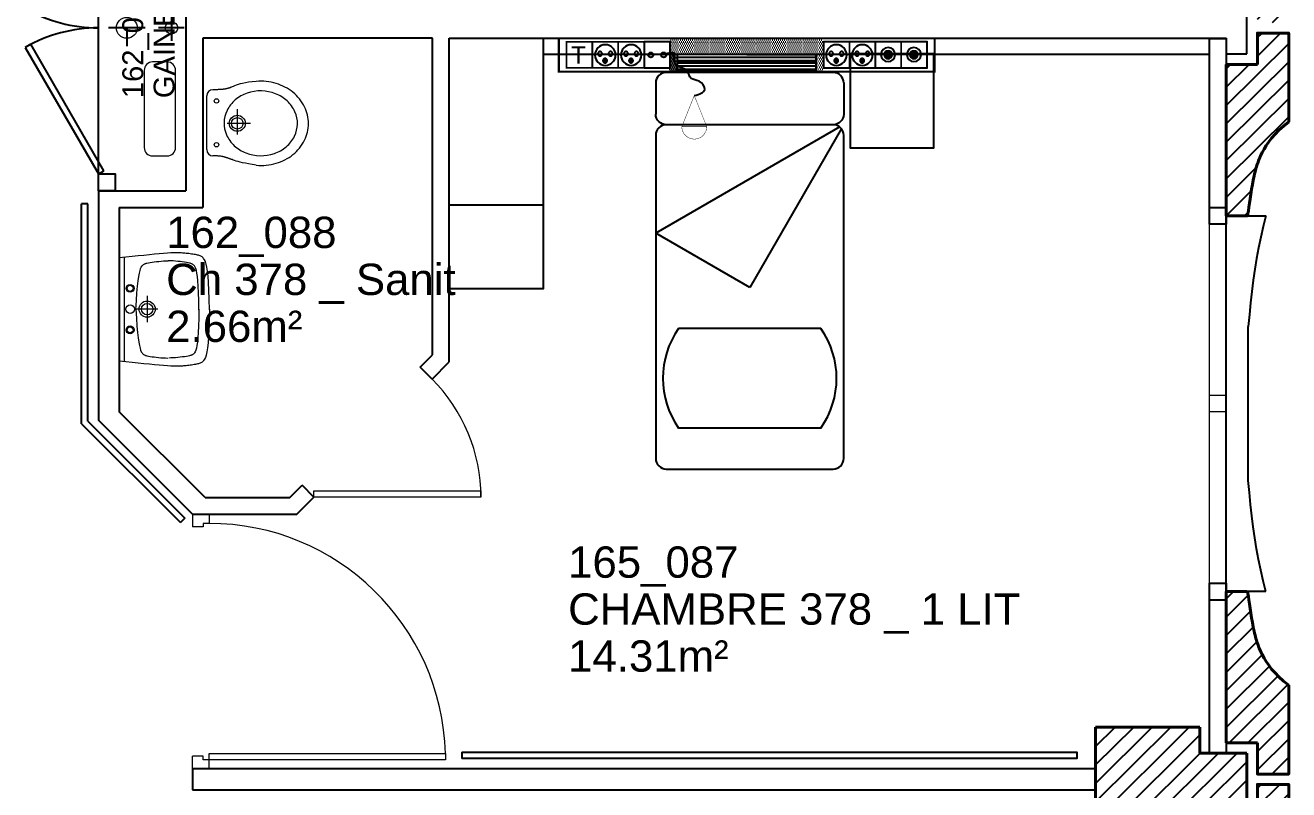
# Model space of a CAD drawing. Header units: metres. Extents: x 143.8 to 210.8, y 45.3 to 115.9.
# Drawn here: x 161.25 to 167.3, y 85.3 to 88.96 of the extents above; entities that cross this region are included whole.
import ezdxf

# ---------------------------------------------------------------- set-up
doc = ezdxf.new("R2010")
doc.units = ezdxf.units.M
doc.header["$LTSCALE"] = 0.6
doc.header["$MEASUREMENT"] = 0
for name, pattern in [('CACHÉ', [0.25, 0.125, -0.125]), ('CONTINU', [0]), ('HIDDEN2', [0.1875, 0.125, -0.0625])]:
    doc.linetypes.add(name, pattern=pattern)
doc.layers.get('0').update_dxf_attribs({"linetype": 'CONTINUOUS'})
for name, color, linetype in [('009 main courant', 181, 'CONTINUOUS'), ('400 Lits', 150, 'CONTINUOUS'), ('A_AGENC', 204, 'CONTINUOUS'), ('A_EQMP', 142, 'CONTINUOUS'), ('A_Etiqu_Gaine', 8, 'CONTINUOUS'), ('A_Etiqu_Gaine_code', 8, 'CONTINUOUS'), ('A_Etiqu_Local', 8, 'CONTINUOUS'), ('A_HACH_STRUC', 7, 'CONTINUOUS'), ('A_MUR_CLOIS', 8, 'CONTINU'), ('A_MURS_ALÈG', 7, 'CONTINU')]:
    doc.layers.add(name, color=color, linetype=linetype)
for name, color, linetype, lineweight in [('A_CHASS', 4, 'CONTINU', 0), ('A_MURS_STRU', 7, 'CONTINU', 40), ('A_PORTE', 8, 'CONTINU', 0), ('A_SANI', 5, 'CONTINU', 0)]:
    doc.layers.add(name, color=color, linetype=linetype, lineweight=lineweight)
doc.styles.add('Attribut', font='arial.ttf')
pattern_1 = [(0, (-148.712983, -85.579135), (0.0046875, 0.009375), [0, -0.009375])]

# ---------------------------------------------------------------- blocks, each defined once
blk = doc.blocks.new('TIRETTE-LIT')
at = {"layer": 'A_EQMP'}
h = blk.add_hatch(color=256, dxfattribs=at)
h.paths.add_polyline_path([(8.95, 3.75, 1), (6.05, 3.75, 1)])
h.paths.add_polyline_path([(6.05, -3.75, 1), (8.95, -3.75, 1)])
for p, q in [((0, 7.5), (0, -7.5)), ((15, 7.5), (0, 7.5)), ((15, -7.5), (15, 7.5)), ((0, -7.5), (15, -7.5))]:
    blk.add_line(p, q, dxfattribs=at)
at = {"layer": 'A_EQMP', "const_width": 0.24}
for points in [[(31.04, 21.42), (49.04, 28.62)], [(49.04, 28.62), (49.04, 14.22)], [(31.04, 21.42), (49.04, 14.22)]]:
    blk.add_lwpolyline(points, dxfattribs=at)
for points in [[(49.04, 14.22, 1), (49.04, 28.62, 1)], [(49.04, 27.42, 1.477033), (49.04, 27.42)]]:
    blk.add_lwpolyline(points, format="xyb", dxfattribs=at)
at = {"layer": 'A_EQMP'}
for centre in [(7.5, 3.75), (7.5, -3.75)]:
    blk.add_circle(centre, 1.45, dxfattribs=at)
blk.add_spline([(31.1, 21.54), (27.52, 27.45), (22.69, 24.22), (21.08, 19.57), (16.82, 17.32), (12.68, 10.42), (6.83, 9.91), (7.17, 3.87)], degree=3, dxfattribs=at)
blk = doc.blocks.new('A$C01C47C35')
at = {"layer": 'A_EQMP', "linetype": 'HIDDEN2'}
for points in [[(0.1237, 0.4052, 1), (0.0853, 0.4052, 1)], [(0.2478, 0.4052, 1), (0.2095, 0.4052, 1)], [(0.3424, 0.3767, 1), (0.3629, 0.3767, 1)], [(0.4665, 0.3767, 1), (0.487, 0.3767, 1)], [(1.4493, 0.3767, 1), (1.4697, 0.3767, 1)], [(1.5734, 0.3767, 1), (1.5939, 0.3767, 1)]]:
    blk.add_hatch(color=256, dxfattribs=at).paths.add_polyline_path(points)
at = {"layer": 'A_EQMP', "linetype": 'Continuous'}
h = blk.add_hatch(dxfattribs=at)
h.set_pattern_fill('DOTS', color=256, scale=0.15, style=0)
h.set_pattern_definition(pattern_1)
edge = h.paths.add_edge_path()
edge.add_line((1.2716, 0.4664), (1.2726, 0.4664))
edge.add_line((1.2726, 0.4664), (1.2726, 0.4839))
edge.add_line((1.2726, 0.4839), (0.5387, 0.4839))
edge.add_line((0.5387, 0.4839), (0.5387, 0.3239))
edge.add_line((0.5387, 0.3239), (0.574, 0.3239))
edge.add_line((0.574, 0.3239), (0.574, 0.4066))
edge.add_line((0.574, 0.4066), (0.905, 0.4066))
edge.add_line((0.905, 0.4066), (1.236, 0.4066))
edge.add_line((1.236, 0.4066), (1.236, 0.3499))
edge.add_spline(control_points=[(1.236, 0.3499), (1.2411, 0.3527), (1.2564, 0.3661), (1.2412, 0.4135), (1.2624, 0.4158), (1.2716, 0.4145)], knot_values=[28.337457, 28.337457, 28.337457, 28.337457, 30.502349, 36.382785, 39.476515, 39.476515, 39.476515, 39.476515], degree=3, periodic=0)
edge.add_line((1.2716, 0.4145), (1.2716, 0.4664))
at = {"layer": 'A_EQMP'}
h = blk.add_hatch(dxfattribs=at)
h.set_pattern_fill('PLASTI', color=1, scale=0.16551, style=0)
h.set_pattern_definition([(360, (-8.3594, 6.80946), (1e-17, 0.04137741), []), (360, (-8.3594, 6.81463), (1e-17, 0.04137741), []), (360, (-8.3594, 6.819804), (1e-17, 0.04137741), []), (360, (-8.3594, 6.83532), (1e-17, 0.04137741), [])])
h.paths.add_polyline_path([(1.236, 0.3239), (1.236, 0.4066), (0.905, 0.4066), (0.574, 0.4066), (0.574, 0.3239)])
at = {"layer": 'A_EQMP', "linetype": 'Continuous'}
h = blk.add_hatch(dxfattribs=at)
h.set_pattern_fill('DOTS', color=256, scale=0.15, style=0)
h.set_pattern_definition(pattern_1)
edge = h.paths.add_edge_path()
edge.add_spline(control_points=[(1.2716, 0.4145), (1.2624, 0.4158), (1.2412, 0.4135), (1.2564, 0.3661), (1.2411, 0.3527), (1.236, 0.3499)], knot_values=[28.337457, 28.337457, 28.337457, 28.337457, 31.431187, 37.311623, 39.476515, 39.476515, 39.476515, 39.476515], degree=3, periodic=0)
edge.add_line((1.236, 0.3499), (1.236, 0.3239))
edge.add_line((1.236, 0.3239), (1.2739, 0.3239))
edge.add_line((1.2739, 0.3239), (1.2739, 0.3423))
edge.add_line((1.2739, 0.3423), (1.2722, 0.3423))
edge.add_line((1.2722, 0.3423), (1.2722, 0.3423))
edge.add_line((1.2722, 0.3423), (1.2716, 0.3423))
edge.add_line((1.2716, 0.3423), (1.2716, 0.4145))
at = {"layer": 'A_EQMP'}
for p, q in [((0.574, 0.4066), (0.574, 0.3239)), ((0.905, 0.4066), (0.574, 0.4066)), ((0.905, 0.4066), (1.236, 0.4066)), ((1.236, 0.3239), (1.236, 0.4066)), ((0.574, 0.3239), (1.236, 0.3239))]:
    blk.add_line(p, q, dxfattribs=at)
for points, const_width in [([(1.805, 0.3239), (1.805, 0.4839), (0.005, 0.4839), (0.005, 0.3239)], 0.01), ([(0.5378, 0.3423), (0.5378, 0.4664), (0.0412, 0.4664), (0.0412, 0.3423)], 0.00828), ([(1.7688, 0.3423), (1.7688, 0.4664), (1.2722, 0.4664), (1.2722, 0.3423)], 0.00828)]:
    blk.add_lwpolyline(points, close=True, dxfattribs=dict(at, const_width=const_width))
at = {"layer": 'A_EQMP', "linetype": 'Continuous'}
blk.add_lwpolyline([(0.0412, 0.4664), (0.5378, 0.4664), (0.5378, 0.3423), (0.0412, 0.3423)], close=True, dxfattribs=at)
at = {"layer": 'A_EQMP', "const_width": 0.00828}
for points in [[(0.1654, 0.4664), (0.1654, 0.3423)], [(0.2895, 0.4664), (0.2895, 0.3423)], [(0.2895, 0.4664), (0.2895, 0.3423)], [(0.4136, 0.4664), (0.4136, 0.3423)], [(1.3964, 0.4664), (1.3964, 0.3423)], [(1.5205, 0.4664), (1.5205, 0.3423)], [(1.6446, 0.4664), (1.6446, 0.3423)], [(1.7688, 0.4664), (1.7688, 0.3423)]]:
    blk.add_lwpolyline(points, dxfattribs=at)
at = {"layer": 'A_EQMP'}
for centre, radius in [((0.1045, 0.4058), 0.0338), ((0.1045, 0.4052), 0.0192), ((0.2286, 0.4058), 0.0338), ((0.2286, 0.4052), 0.0192), ((0.3517, 0.4036), 0.0493), ((0.4759, 0.4036), 0.0493), ((1.4586, 0.4036), 0.0493), ((1.5827, 0.4036), 0.0493)]:
    blk.add_circle(centre, radius, dxfattribs=at)
at = {"layer": 'A_EQMP', "linetype": 'HIDDEN2'}
for centre in [(0.3265, 0.41), (0.3526, 0.3767), (0.3769, 0.41), (0.4506, 0.41), (0.4768, 0.3767), (0.5011, 0.41), (1.4334, 0.41), (1.4595, 0.3767), (1.4838, 0.41), (1.5575, 0.41), (1.5836, 0.3767), (1.6079, 0.41)]:
    blk.add_circle(centre, 0.0102, dxfattribs=at)
at = {"layer": 'A_EQMP', "linetype": 'HIDDEN2', "xscale": -0.00827548159, "yscale": 0.00827548159, "zscale": 0.00827548159, "rotation": 90}
blk.add_blockref('TIRETTE-LIT', (1.3337, 0.4664), dxfattribs=at)
at = {"layer": 'A_EQMP', "linetype": 'HIDDEN2', "insert": (1.6759, 0.4453), "char_height": 0.082755, "width": 0.124132, "attachment_point": 1}
blk.add_mtext('\\fArial|b0|i0|c0|p34;T', dxfattribs=at)
blk = doc.blocks.new('A_Etiqu_Local')
at = {"style": 'Attribut', "flags": 1}
for tag, p in [('CODE_HOPITAL', (-0.4463, 1.632)), ('CODE_SITE', (-0.4463, 1.407)), ('CODE_BATIMENT', (-0.4463, 1.182)), ('CODE_SECTEUR', (-0.4463, 0.957)), ('CODE_ETAGE', (-0.4463, 0.732)), ('NOM_NORMALISE', (-0.4463, -0.843)), ('SECTEUR_ACTIVITE', (-0.4463, -1.068)), ('SOUS_SECTEUR_ACTIVITE', (-0.4463, -1.293)), ('VOLUME', (-0.4463, -1.518)), ('SERVICE', (-0.4463, -1.743)), ('CODE_UG', (-0.4463, -1.968)), ('CODE_UA', (-0.4463, -2.193)), ('CODE_POLE', (-0.4463, -2.418)), ('OCCUPANT_EXTERNE', (-0.4463, -2.643)), ('DISPONIBILITE', (-0.4463, -2.868)), ('ACCES_HANDICAPES', (-0.4463, -3.093)), ('NATURE_SOL', (-0.4463, -3.318)), ('RISQUE_LABORATOIRE', (-0.4463, -3.543)), ('AMIANTE', (-0.4463, -3.768))]:
    blk.add_attdef(tag, p, '', height=0.15, dxfattribs=at)
at = {"layer": 'A_Etiqu_Local', "style": 'Attribut'}
for tag, p in [('CODE_PIECE', (-0.4463, 0.282)), ('NOM_USAGE', (-0.4463, 0.057)), ('SURFACE', (-0.4463, -0.168))]:
    blk.add_attdef(tag, p, '', height=0.15, dxfattribs=at)
blk = doc.blocks.new('A_Etiqu_Gaine')
at = {"style": 'Attribut', "flags": 1}
for tag, p in [('CODE_HOPITAL', (-0.4323, 0.8651)), ('CODE_SITE', (-0.4323, 0.7151)), ('CODE_BATIMENT', (-0.4323, 0.5651)), ('CODE_SECTEUR', (-0.4323, 0.4151)), ('CODE_ETAGE', (-0.4323, 0.2651)), ('NOM_NORMALISE', (-0.4323, -0.3349)), ('SECTEUR_ACTIVITE', (-0.4323, -0.4849)), ('SOUS_SECTEUR_ACTIVITE', (-0.4323, -0.6349)), ('SURFACE', (-0.4323, -0.7849)), ('CODE_UG', (-0.4323, -0.9349)), ('CODE_POLE', (-0.4323, -1.0849)), ('AMIANTE', (-0.4323, -1.2349))]:
    blk.add_attdef(tag, p, '', height=0.1, dxfattribs=at)
at = {"layer": 'A_Etiqu_Gaine', "style": 'Attribut'}
blk.add_attdef('NOM_USAGE', (-0.4323, -0.1849), '', height=0.1, dxfattribs=at)
at = {"layer": 'A_Etiqu_Gaine_code', "style": 'Attribut'}
blk.add_attdef('CODE_PIECE', (-0.4323, -0.0349), '', height=0.1, dxfattribs=at)
blk = doc.blocks.new('BROCA2-G723')
at = {"layer": '400 Lits', "linetype": 'Continuous'}
for p, q in [((19.349993, 43.325352), (19.349993, 43.175358)), ((20.249994, 43.325352), (20.249994, 43.175358)), ((20.231138, 43.114468), (19.349993, 42.60574)), ((20.199995, 43.125355), (19.399992, 43.125355)), ((20.239107, 43.106499), (19.799994, 42.345928)), ((19.799994, 42.345928), (19.349993, 42.60574))]:
    blk.add_line(p, q, dxfattribs=at)
for points in [[(20.249994, 43.325352, 0.414213), (20.199995, 43.375352), (19.399992, 43.375355, 0.414214), (19.349992, 43.325352)], [(20.249994, 43.175358, -0.414213), (20.199995, 43.125358), (19.399992, 43.125355, -0.414214), (19.349992, 43.175358)], [(20.249994, 43.075352, 0.414213), (20.199995, 43.125352), (19.399992, 43.125355, 0.414214), (19.349992, 43.075352)], [(19.349993, 43.075626), (19.349993, 41.525356, 0.414214), (19.399992, 41.475356), (20.199995, 41.475353, 0.414214), (20.249995, 41.525356), (20.249994, 43.075626)]]:
    blk.add_lwpolyline(points, format="xyb", dxfattribs=at)
blk = doc.blocks.new('BROCA2-G904')
at = {"layer": '400 Lits', "linetype": 'Continuous'}
for p, q in [((29.340822, 67.299042), (28.659243, 67.299042)), ((29.340822, 66.821945), (28.659243, 66.821945))]:
    blk.add_line(p, q, dxfattribs=at)
for start, end in [(145.008072, 214.992089), (325.007448, 34.99223)]:
    blk.add_arc((29.000032, 67.060493), 0.415985, start, end, dxfattribs=at)

msp = doc.modelspace()

# ---------------------------------------------------------------- hatches: boundary and pattern name
at = {"layer": 'A_HACH_STRUC'}
h = msp.add_hatch(dxfattribs=at)
h.set_pattern_fill('ANSI31', color=8, scale=0.5, angle=359.76959, style=0)
h.set_pattern_definition([(44.7696, (166.99984, 88.046487), (-0.044016, 0.0443715), [])])
h.paths.add_polyline_path([(167.2999, 89.3966), (167.275, 89.4169), (167.2532, 89.4367), (167.2343, 89.4559), (167.218, 89.4745), (167.2039, 89.4926), (167.1919, 89.5102), (167.1817, 89.5271), (167.173, 89.5436), (167.1654, 89.5595), (167.1589, 89.5749), (167.1558, 89.5824), (167.153, 89.5899), (167.1503, 89.5973), (167.1477, 89.6048), (167.1452, 89.6125), (167.1428, 89.6204), (167.1406, 89.6285), (167.1384, 89.637), (167.1362, 89.6459), (167.1341, 89.6553), (167.13, 89.6756), (167.126, 89.6973), (167.1222, 89.72), (167.1187, 89.7428), (167.1153, 89.7652), (167.1122, 89.7864), (167.1093, 89.8058), (167.1068, 89.8228), (167.1045, 89.8366), (167.1027, 89.8466), (166.9998, 89.8466), (166.9998, 89.1215), (167.1499, 89.1215), (167.1499, 88.9716), (167.2999, 88.9716)])
h.paths.add_polyline_path([(167.2999, 88.9216), (167.1499, 88.9216), (167.1499, 88.7717), (166.9998, 88.7717), (166.9998, 88.0466), (167.1027, 88.0465), (167.1045, 88.0565), (167.1068, 88.0703), (167.1093, 88.0873), (167.1122, 88.1067), (167.1153, 88.1279), (167.1187, 88.1503), (167.1222, 88.1731), (167.126, 88.1958), (167.13, 88.2176), (167.1341, 88.2378), (167.1362, 88.2472), (167.1384, 88.2561), (167.1406, 88.2646), (167.1428, 88.2728), (167.1452, 88.2806), (167.1477, 88.2883), (167.1503, 88.2958), (167.153, 88.3033), (167.1558, 88.3107), (167.1589, 88.3182), (167.1654, 88.3336), (167.173, 88.3495), (167.1817, 88.366), (167.1919, 88.383), (167.2039, 88.4005), (167.218, 88.4186), (167.2343, 88.4372), (167.2532, 88.4565), (167.275, 88.4762), (167.2999, 88.4966)])
h = msp.add_hatch(dxfattribs=at)
h.set_pattern_fill('ANSI31', color=8, scale=0.5, angle=359.76959, style=0)
h.set_pattern_definition([(44.7696, (166.374846, 84.44652), (-0.044016, 0.0443715), [])])
h.paths.add_polyline_path([(167.2343, 85.8559), (167.218, 85.8745), (167.2039, 85.8926), (167.1919, 85.9101), (167.1817, 85.9271), (167.173, 85.9436), (167.1654, 85.9595), (167.1589, 85.9749), (167.1558, 85.9824), (167.153, 85.9899), (167.1503, 85.9973), (167.1477, 86.0048), (167.1452, 86.0125), (167.1428, 86.0204), (167.1406, 86.0285), (167.1384, 86.037), (167.1362, 86.0459), (167.1341, 86.0553), (167.13, 86.0755), (167.126, 86.0973), (167.1222, 86.12), (167.1187, 86.1428), (167.1153, 86.1652), (167.1122, 86.1864), (167.1093, 86.2058), (167.1068, 86.2228), (167.1045, 86.2366), (167.1027, 86.2466), (166.9998, 86.2466), (166.9998, 86.2066), (166.9998, 85.5215), (167.1499, 85.5215), (167.1499, 85.3716), (167.2999, 85.3716), (167.2999, 85.7966), (167.275, 85.8169), (167.2532, 85.8367)])
h.paths.add_polyline_path([(167.2999, 85.3216), (167.1499, 85.3216), (167.1499, 85.1717), (166.9998, 85.1717), (166.9998, 84.4466), (167.1027, 84.4465), (167.1045, 84.4565), (167.1068, 84.4703), (167.1093, 84.4873), (167.1122, 84.5067), (167.1153, 84.5279), (167.1187, 84.5503), (167.1222, 84.5731), (167.126, 84.5958), (167.13, 84.6176), (167.1341, 84.6378), (167.1362, 84.6472), (167.1384, 84.6561), (167.1406, 84.6646), (167.1428, 84.6728), (167.1452, 84.6806), (167.1477, 84.6883), (167.1503, 84.6958), (167.153, 84.7033), (167.1558, 84.7107), (167.1589, 84.7182), (167.1654, 84.7336), (167.173, 84.7495), (167.1817, 84.766), (167.1919, 84.783), (167.2039, 84.8005), (167.218, 84.8186), (167.2343, 84.8372), (167.2532, 84.8564), (167.275, 84.8762), (167.2999, 84.8966)])
h.paths.add_polyline_path([(167.0998, 85.4714), (166.8749, 85.4714), (166.8749, 85.5962), (166.3748, 85.5962), (166.3748, 85.2962), (166.3748, 85.0962), (166.8749, 85.0962), (166.8749, 85.2217), (167.0998, 85.2217)])

# ---------------------------------------------------------------- linework, layer by layer
at = {"layer": '009 main courant', "color": 8, "linetype": 'Continuous'}
for p, q in [((161.5499, 88.1035), (161.5199, 88.1035)), ((161.5199, 87.0501), (161.5199, 88.1035)), ((161.5499, 87.0626), (161.5499, 88.1035)), ((161.5499, 87.0626), (162.0145, 86.5979)), ((161.5199, 87.0501), (161.9933, 86.5767)), ((162.0145, 86.5979), (161.9933, 86.5767)), ((163.3399, 85.4764), (163.3399, 85.4464))]:
    msp.add_line(p, q, dxfattribs=at)
msp.add_lwpolyline([(163.3399, 85.4764), (166.2848, 85.4764), (166.2848, 85.4464), (163.3399, 85.4464)], dxfattribs=at)
at = {"layer": 'A_AGENC', "color": 8, "linetype": 'Continuous'}
for p, q in [((161.2758, 88.8677), (161.2499, 88.8527)), ((161.2499, 88.8527), (161.5999, 88.2465)), ((161.6258, 88.2615), (161.2758, 88.8677)), ((161.5999, 88.2465), (161.6258, 88.2615))]:
    msp.add_line(p, q, dxfattribs=at)
msp.add_lwpolyline([(161.5999, 88.2465), (161.6799, 88.2465), (161.6799, 88.1665), (161.5999, 88.1665), (161.5999, 89.7265)], dxfattribs=at)
for centre, start, end in [((161.5999, 89.6465), 240.00001, 270), ((161.5999, 88.2465), 90, 120)]:
    msp.add_arc(centre, 0.7, start, end, dxfattribs=at)
at = {"layer": 'A_CHASS', "color": 8, "linetype": 'Continuous'}
for p, q in [((166.9198, 86.2866), (166.9198, 88.0066)), ((166.9998, 88.0066), (166.9998, 86.2866))]:
    msp.add_line(p, q, dxfattribs=at)
at = {"layer": 'A_CHASS', "color": 8, "linetype": 'CACHÉ'}
msp.add_lwpolyline([(166.9998, 87.1066), (166.9198, 87.1066), (166.9198, 87.1866), (166.9998, 87.1866)], close=True, dxfattribs=at)
at = {"layer": 'A_EQMP', "color": 8, "linetype": 'Continuous'}
for p, q in [((161.9499, 89.008), (161.9499, 88.8851)), ((161.8239, 88.9466), (161.6482, 88.9466)), ((161.7361, 88.9466), (161.7361, 88.8587)), ((162.0113, 88.9466), (161.8884, 88.9466)), ((163.7299, 88.821), (166.9198, 88.821)), ((163.7299, 88.0965), (163.2799, 88.0965))]:
    msp.add_line(p, q, dxfattribs=at)
for points in [[(163.2799, 88.8965), (163.7299, 88.8965), (163.7299, 87.6965), (163.2799, 87.6965)], [(165.1999, 88.8215), (165.1999, 88.3715), (165.5999, 88.3715), (165.5999, 88.8215)]]:
    msp.add_lwpolyline(points, close=True, dxfattribs=at)
at = {"layer": 'A_MUR_CLOIS', "color": 8, "linetype": 'Continuous'}
for p, q in [((162.0194, 89.7265), (162.0194, 88.1665)), ((167.0998, 88.8217), (167.0998, 89.0714)), ((163.1999, 88.8965), (162.0994, 88.8965)), ((162.0994, 88.8965), (162.0994, 88.0865)), ((163.1999, 87.3795), (163.1999, 88.8965)), ((163.2799, 88.8965), (166.9998, 88.8965)), ((163.2799, 87.3463), (163.2799, 88.8965)), ((166.9998, 88.8966), (166.9998, 88.0066)), ((166.9998, 88.8217), (167.0998, 88.8217)), ((161.5999, 88.1665), (161.5999, 87.0663)), ((161.5999, 88.1665), (162.0194, 88.1665)), ((161.6999, 88.0865), (161.6999, 87.1077)), ((161.6999, 88.0865), (162.0994, 88.0865)), ((163.1411, 87.3207), (163.1999, 87.3795)), ((163.1977, 87.2642), (163.1411, 87.3207)), ((163.1977, 87.2642), (163.2799, 87.3463)), ((162.0499, 86.6163), (161.5999, 87.0663)), ((162.1113, 86.6963), (161.6999, 87.1077)), ((162.5167, 86.6963), (162.5754, 86.755)), ((162.5499, 86.6163), (162.632, 86.6985)), ((162.632, 86.6985), (162.5754, 86.755)), ((162.1113, 86.6963), (162.5167, 86.6963)), ((162.0499, 86.6163), (162.5499, 86.6163)), ((166.9998, 86.2866), (166.9998, 85.4714)), ((166.3748, 85.3966), (162.0499, 85.3966)), ((162.0499, 85.3965), (162.0499, 85.2965)), ((162.0499, 85.2966), (166.3748, 85.2966))]:
    msp.add_line(p, q, dxfattribs=at)
for points in [[(166.9998, 88.0066), (166.9198, 88.0066), (166.9198, 88.8966)], [(166.9198, 88.0866), (166.9198, 88.8962), (166.9998, 88.8962), (166.9998, 88.0866)], [(166.9198, 88.0866), (166.9998, 88.0866)], [(166.9198, 86.2866), (166.9998, 86.2866)], [(166.9998, 85.4714), (166.9198, 85.4714), (166.9198, 86.2866)], [(166.9198, 86.2066), (166.9998, 86.2066)]]:
    msp.add_lwpolyline(points, dxfattribs=at)
at = {"layer": 'A_MURS_ALÈG', "color": 8, "linetype": 'Continuous'}
msp.add_line((166.9998, 86.2466), (166.9998, 88.0466), dxfattribs=at)
at = {"layer": 'A_MURS_ALÈG', "color": 8, "ltscale": 200}
for p, q in [((166.9998, 88.0466), (167.1898, 88.0466)), ((167.1898, 88.0466), (167.1774, 87.9954)), ((167.1774, 87.9954), (167.166, 87.9444)), ((167.166, 87.9444), (167.1557, 87.8933)), ((167.1557, 87.8933), (167.1463, 87.8419)), ((167.1378, 87.7901), (167.1302, 87.7375)), ((167.1463, 87.8419), (167.1378, 87.7901)), ((167.1302, 87.7375), (167.1233, 87.684)), ((167.1233, 87.684), (167.1171, 87.6294)), ((167.1171, 87.6294), (167.1115, 87.5735)), ((167.1115, 87.5735), (167.1064, 87.516)), ((167.1064, 86.7772), (167.1064, 87.516)), ((167.1115, 86.7197), (167.1064, 86.7772)), ((167.1171, 86.6637), (167.1115, 86.7197)), ((167.1233, 86.6091), (167.1171, 86.6637)), ((167.1302, 86.5556), (167.1233, 86.6091)), ((167.1378, 86.5031), (167.1302, 86.5556)), ((167.1463, 86.4512), (167.1378, 86.5031)), ((167.1557, 86.3998), (167.1463, 86.4512)), ((167.166, 86.3487), (167.1557, 86.3998)), ((167.1774, 86.2977), (167.166, 86.3487)), ((167.1898, 86.2466), (167.1774, 86.2977)), ((167.1898, 86.2466), (166.9998, 86.2466))]:
    msp.add_line(p, q, dxfattribs=at)
at = {"layer": 'A_MURS_STRU', "color": 8, "linetype": 'Continuous'}
for p, q in [((167.1499, 88.7717), (166.9998, 88.7717)), ((166.9998, 88.0466), (166.9998, 88.7717)), ((167.1027, 88.0465), (166.9998, 88.0466)), ((166.9998, 86.2466), (166.9998, 85.5215)), ((167.0998, 86.2466), (166.9998, 86.2466)), ((166.8749, 85.5962), (166.8749, 85.4714)), ((167.1499, 85.5215), (166.9998, 85.5215)), ((167.0998, 85.4714), (166.8749, 85.4714)), ((167.0998, 85.2217), (167.0998, 85.4714))]:
    msp.add_line(p, q, dxfattribs=at)
for points in [[(167.1499, 88.7717), (167.1499, 88.9216), (167.2999, 88.9216), (167.2999, 88.4966)], [(167.2999, 88.4966), (167.275, 88.4762), (167.2532, 88.4565), (167.2343, 88.4372), (167.218, 88.4186), (167.2039, 88.4005), (167.1919, 88.383), (167.1817, 88.366), (167.173, 88.3495), (167.1654, 88.3336), (167.1589, 88.3182), (167.1589, 88.3182), (167.1558, 88.3107), (167.153, 88.3033), (167.1503, 88.2958), (167.1477, 88.2883), (167.1452, 88.2806), (167.1428, 88.2728), (167.1406, 88.2646), (167.1384, 88.2561), (167.1362, 88.2472), (167.1341, 88.2378), (167.1341, 88.2378), (167.13, 88.2176), (167.126, 88.1958), (167.1222, 88.1731), (167.1187, 88.1503), (167.1153, 88.1279), (167.1122, 88.1067), (167.1093, 88.0873), (167.1068, 88.0703), (167.1045, 88.0565), (167.1027, 88.0465)], [(167.2999, 85.7966), (167.275, 85.8169), (167.2532, 85.8367), (167.2343, 85.8559), (167.218, 85.8745), (167.2039, 85.8926), (167.1919, 85.9101), (167.1817, 85.9271), (167.173, 85.9436), (167.1654, 85.9595), (167.1589, 85.9749), (167.1589, 85.9749), (167.1558, 85.9824), (167.153, 85.9899), (167.1503, 85.9973), (167.1477, 86.0048), (167.1452, 86.0125), (167.1428, 86.0204), (167.1406, 86.0285), (167.1384, 86.037), (167.1362, 86.0459), (167.1341, 86.0553), (167.1341, 86.0553), (167.13, 86.0755), (167.126, 86.0973), (167.1222, 86.12), (167.1187, 86.1428), (167.1153, 86.1652), (167.1122, 86.1864), (167.1093, 86.2058), (167.1068, 86.2228), (167.1045, 86.2366), (167.1027, 86.2466)], [(167.1499, 85.5215), (167.1499, 85.3716), (167.2999, 85.3716), (167.2999, 85.7966)], [(166.3748, 85.5962), (166.8749, 85.5962)], [(166.8749, 85.0962), (166.3748, 85.0962), (166.3748, 85.5962)], [(167.1499, 85.1717), (167.1499, 85.3216), (167.2999, 85.3216), (167.2999, 84.8966)]]:
    msp.add_lwpolyline(points, dxfattribs=at)
at = {"layer": 'A_PORTE', "color": 8, "linetype": 'Continuous'}
for p, q in [((162.0499, 86.6163), (162.1299, 86.6163)), ((162.0499, 86.6163), (162.0499, 86.5564)), ((162.1299, 86.6163), (162.1299, 86.5724)), ((162.1021, 86.5564), (162.0499, 86.5564)), ((162.1299, 86.5724), (162.1021, 86.5724)), ((162.1021, 86.5724), (162.1021, 86.5564)), ((162.1021, 85.4564), (162.0499, 85.4564)), ((162.0499, 85.3966), (162.0499, 85.4564)), ((162.1021, 85.4404), (162.1021, 85.4564)), ((163.2615, 85.4404), (162.1021, 85.4404)), ((162.1299, 85.4704), (163.2615, 85.4704)), ((162.1299, 85.3966), (162.1299, 85.4704)), ((163.2615, 85.4704), (163.2615, 85.4404)), ((162.0499, 85.3966), (162.1299, 85.3966))]:
    msp.add_line(p, q, dxfattribs=at)
msp.add_lwpolyline([(162.632, 86.7285), (163.432, 86.7285), (163.432, 86.6985), (162.632, 86.6985)], close=True, dxfattribs=at)
for centre, radius, start, end in [((162.632, 86.6985), 0.8, 0, 45.00001), ((162.1299, 85.4404), 1.132, 1.51862, 90)]:
    msp.add_arc(centre, radius, start, end, dxfattribs=at)
at = {"layer": 'A_SANI', "color": 8, "linetype": 'Continuous'}
for p, q in [((162.1514, 88.6503), (162.1482, 88.6502)), ((162.1194, 88.3631), (162.1194, 88.6202)), ((162.2652, 88.5576), (162.2652, 88.4355)), ((162.2163, 88.4892), (162.3286, 88.4892)), ((162.1514, 88.333), (162.1482, 88.3331)), ((161.7313, 87.8478), (161.6999, 87.8447)), ((161.7616, 87.8509), (161.7313, 87.8478)), ((161.7906, 87.8538), (161.7616, 87.8509)), ((161.8183, 87.8566), (161.7906, 87.8538)), ((161.8444, 87.8592), (161.8183, 87.8566)), ((161.8688, 87.8616), (161.8444, 87.8592)), ((161.8915, 87.8637), (161.8688, 87.8616)), ((161.9121, 87.8655), (161.8915, 87.8637)), ((161.9307, 87.8669), (161.9121, 87.8655)), ((161.9471, 87.868), (161.9307, 87.8669)), ((161.9544, 87.8684), (161.9471, 87.868)), ((161.9612, 87.8686), (161.9544, 87.8684)), ((161.9676, 87.8688), (161.9612, 87.8686)), ((161.9736, 87.8689), (161.9676, 87.8688)), ((161.9794, 87.8688), (161.9736, 87.8689)), ((161.9851, 87.8687), (161.9794, 87.8688)), ((161.9907, 87.8685), (161.9851, 87.8687)), ((161.9963, 87.8682), (161.9907, 87.8685)), ((162.002, 87.8678), (161.9963, 87.8682)), ((162.0079, 87.8674), (162.002, 87.8678)), ((162.0141, 87.8668), (162.0079, 87.8674)), ((162.0205, 87.8662), (162.0141, 87.8668)), ((162.027, 87.8655), (162.0205, 87.8662)), ((162.0336, 87.8648), (162.027, 87.8655)), ((162.0401, 87.864), (162.0336, 87.8648)), ((162.0466, 87.8631), (162.0401, 87.864)), ((162.0528, 87.8622), (162.0466, 87.8631)), ((162.0589, 87.8612), (162.0528, 87.8622)), ((162.0646, 87.8602), (162.0589, 87.8612)), ((162.0699, 87.8592), (162.0646, 87.8602)), ((162.0748, 87.8581), (162.0699, 87.8592)), ((162.0792, 87.857), (162.0748, 87.8581)), ((162.0832, 87.8558), (162.0792, 87.857)), ((162.0869, 87.8544), (162.0832, 87.8558)), ((162.0903, 87.8529), (162.0869, 87.8544)), ((162.0934, 87.8513), (162.0903, 87.8529)), ((162.0962, 87.8494), (162.0934, 87.8513)), ((162.0989, 87.8472), (162.0962, 87.8494)), ((162.1014, 87.8448), (162.0989, 87.8472)), ((161.6999, 87.3494), (161.6999, 87.8447)), ((161.7248, 87.3494), (161.7248, 87.8447)), ((162.1038, 87.842), (162.1014, 87.8448)), ((162.1083, 87.8354), (162.1038, 87.842)), ((162.1125, 87.8267), (162.1083, 87.8354)), ((162.1163, 87.8152), (162.1125, 87.8267)), ((162.1198, 87.8001), (162.1163, 87.8152)), ((162.1229, 87.7808), (162.1198, 87.8001)), ((162.1256, 87.7565), (162.1229, 87.7808)), ((162.1278, 87.7265), (162.1256, 87.7565)), ((162.1295, 87.6901), (162.1278, 87.7265)), ((162.1308, 87.6465), (162.1295, 87.6901)), ((161.8334, 87.6623), (161.8334, 87.5358)), ((162.1316, 87.5951), (162.1308, 87.6465)), ((161.8845, 87.5991), (161.7823, 87.5991)), ((162.1308, 87.5476), (162.1295, 87.5041)), ((162.1316, 87.5991), (162.1308, 87.5476)), ((162.1295, 87.5041), (162.1278, 87.4677)), ((162.1256, 87.4377), (162.1229, 87.4134)), ((162.1278, 87.4677), (162.1256, 87.4377)), ((162.1125, 87.3675), (162.1083, 87.3588)), ((162.1163, 87.379), (162.1125, 87.3675)), ((162.1198, 87.394), (162.1163, 87.379)), ((162.1229, 87.4134), (162.1198, 87.394)), ((161.7313, 87.3463), (161.6999, 87.3494)), ((161.7616, 87.3433), (161.7313, 87.3463)), ((161.7906, 87.3404), (161.7616, 87.3433)), ((161.8183, 87.3376), (161.7906, 87.3404)), ((161.8444, 87.335), (161.8183, 87.3376)), ((161.8688, 87.3326), (161.8444, 87.335)), ((161.8915, 87.3305), (161.8688, 87.3326)), ((161.9121, 87.3287), (161.8915, 87.3305)), ((161.9307, 87.3273), (161.9121, 87.3287)), ((161.9471, 87.3262), (161.9307, 87.3273)), ((161.9544, 87.3258), (161.9471, 87.3262)), ((161.9612, 87.3255), (161.9544, 87.3258)), ((161.9676, 87.3254), (161.9612, 87.3255)), ((161.9736, 87.3253), (161.9676, 87.3254)), ((161.9794, 87.3253), (161.9736, 87.3253)), ((161.9851, 87.3255), (161.9794, 87.3253)), ((161.9907, 87.3257), (161.9851, 87.3255)), ((161.9963, 87.326), (161.9907, 87.3257)), ((162.002, 87.3263), (161.9963, 87.326)), ((162.0079, 87.3268), (162.002, 87.3263)), ((162.0141, 87.3274), (162.0079, 87.3268)), ((162.0205, 87.328), (162.0141, 87.3274)), ((162.027, 87.3287), (162.0205, 87.328)), ((162.0336, 87.3294), (162.027, 87.3287)), ((162.0401, 87.3302), (162.0336, 87.3294)), ((162.0466, 87.3311), (162.0401, 87.3302)), ((162.0528, 87.332), (162.0466, 87.3311)), ((162.0589, 87.333), (162.0528, 87.332)), ((162.0646, 87.334), (162.0589, 87.333)), ((162.0699, 87.335), (162.0646, 87.334)), ((162.0748, 87.3361), (162.0699, 87.335)), ((162.0792, 87.3372), (162.0748, 87.3361)), ((162.0832, 87.3384), (162.0792, 87.3372)), ((162.0869, 87.3398), (162.0832, 87.3384)), ((162.0903, 87.3413), (162.0869, 87.3398)), ((162.0934, 87.3429), (162.0903, 87.3413)), ((162.0962, 87.3448), (162.0934, 87.3429)), ((162.0989, 87.347), (162.0962, 87.3448)), ((162.1014, 87.3494), (162.0989, 87.347)), ((162.1038, 87.3521), (162.1014, 87.3494)), ((162.1083, 87.3588), (162.1038, 87.3521))]:
    msp.add_line(p, q, dxfattribs=at)
msp.add_lwpolyline([(161.8594, 88.3331), (161.9294, 88.3331, 0.414214), (161.9694, 88.3731), (161.9694, 88.7431, 0.414214), (161.9294, 88.7831), (161.8594, 88.7831, 0.414214), (161.8194, 88.7431), (161.8194, 88.3731, 0.414213)], format="xyb", close=True, dxfattribs=at)
for points in [[(162.3555, 88.6894), (162.3361, 88.6877), (162.319, 88.6856), (162.3038, 88.6832), (162.2904, 88.6805), (162.2788, 88.6777), (162.2687, 88.6748), (162.2599, 88.6718), (162.2523, 88.669), (162.2457, 88.6663), (162.2399, 88.6639), (162.2399, 88.6639), (162.2373, 88.6628), (162.2349, 88.6618), (162.2326, 88.6608), (162.2303, 88.6599), (162.2282, 88.6591), (162.2261, 88.6584), (162.224, 88.6577), (162.222, 88.657), (162.2199, 88.6564), (162.2179, 88.6558), (162.2179, 88.6558), (162.2157, 88.6553), (162.2136, 88.6548), (162.2113, 88.6543), (162.2091, 88.6539), (162.2068, 88.6535), (162.2045, 88.6532), (162.2023, 88.6528), (162.2, 88.6525), (162.1977, 88.6522), (162.1955, 88.652), (162.1955, 88.652), (162.191, 88.6515), (162.1867, 88.6512), (162.1824, 88.6509), (162.1781, 88.6507), (162.1739, 88.6505), (162.1696, 88.6504), (162.1652, 88.6504), (162.1607, 88.6504), (162.1561, 88.6503), (162.1514, 88.6503)], [(162.3555, 88.289), (162.3361, 88.2919), (162.319, 88.2948), (162.3038, 88.2977), (162.2904, 88.3005), (162.2788, 88.3033), (162.2687, 88.3059), (162.2599, 88.3084), (162.2523, 88.3108), (162.2457, 88.313), (162.2399, 88.3151), (162.2399, 88.3151), (162.2373, 88.316), (162.2349, 88.3169), (162.2326, 88.3178), (162.2303, 88.3186), (162.2282, 88.3194), (162.2261, 88.3202), (162.224, 88.321), (162.222, 88.3217), (162.2199, 88.3225), (162.2179, 88.3232), (162.2179, 88.3232), (162.2157, 88.3239), (162.2136, 88.3246), (162.2113, 88.3254), (162.2091, 88.3261), (162.2068, 88.3268), (162.2045, 88.3274), (162.2023, 88.328), (162.2, 88.3286), (162.1977, 88.3292), (162.1955, 88.3297), (162.1955, 88.3297), (162.191, 88.3306), (162.1867, 88.3313), (162.1824, 88.3318), (162.1781, 88.3323), (162.1739, 88.3325), (162.1696, 88.3327), (162.1652, 88.3329), (162.1607, 88.3329), (162.1561, 88.333), (162.1514, 88.333)], [(161.7787, 87.5959), (161.7817, 87.6399), (161.7846, 87.6771), (161.7875, 87.7083), (161.7904, 87.7339), (161.7933, 87.7546), (161.7963, 87.771), (161.7993, 87.7838), (161.8024, 87.7935), (161.8056, 87.8007), (161.809, 87.8061), (161.809, 87.8061), (161.8107, 87.8083), (161.8124, 87.8103), (161.8143, 87.812), (161.8163, 87.8134), (161.8184, 87.8147), (161.8207, 87.8158), (161.8232, 87.8168), (161.8258, 87.8177), (161.8288, 87.8186), (161.832, 87.8194), (161.832, 87.8194), (161.8393, 87.821), (161.8477, 87.8225), (161.857, 87.824), (161.867, 87.8254), (161.8776, 87.8267), (161.8887, 87.8279), (161.9001, 87.8289), (161.9116, 87.8297), (161.9231, 87.8303), (161.9345, 87.8307)], [(162.0807, 87.5959), (162.0803, 87.6399), (162.0795, 87.6771), (162.0782, 87.7083), (162.0765, 87.7339), (162.0744, 87.7546), (162.072, 87.771), (162.0693, 87.7838), (162.0664, 87.7935), (162.0633, 87.8007), (162.06, 87.8061), (162.06, 87.8061), (162.0582, 87.8083), (162.0565, 87.8103), (162.0546, 87.812), (162.0526, 87.8134), (162.0505, 87.8147), (162.0482, 87.8158), (162.0458, 87.8168), (162.0431, 87.8177), (162.0401, 87.8186), (162.0369, 87.8194), (162.0369, 87.8194), (162.0296, 87.821), (162.0212, 87.8225), (162.0119, 87.824), (162.0019, 87.8254), (161.9913, 87.8267), (161.9802, 87.8279), (161.9688, 87.8289), (161.9573, 87.8297), (161.9458, 87.8303), (161.9344, 87.8307)], [(161.7787, 87.5993), (161.7817, 87.5553), (161.7846, 87.5181), (161.7875, 87.487), (161.7904, 87.4614), (161.7933, 87.4407), (161.7963, 87.4242), (161.7993, 87.4115), (161.8024, 87.4018), (161.8056, 87.3945), (161.809, 87.3891), (161.809, 87.3891), (161.8107, 87.3869), (161.8124, 87.385), (161.8143, 87.3833), (161.8163, 87.3818), (161.8184, 87.3805), (161.8207, 87.3794), (161.8232, 87.3784), (161.8258, 87.3775), (161.8288, 87.3767), (161.832, 87.3759), (161.832, 87.3759), (161.8393, 87.3743), (161.8477, 87.3727), (161.8569, 87.3712), (161.8669, 87.3698), (161.8774, 87.3685), (161.8882, 87.3674), (161.8993, 87.3664), (161.9105, 87.3656), (161.9215, 87.365), (161.9323, 87.3646)], [(162.0807, 87.5993), (162.0803, 87.5553), (162.0795, 87.5181), (162.0782, 87.487), (162.0765, 87.4614), (162.0744, 87.4407), (162.072, 87.4242), (162.0693, 87.4115), (162.0664, 87.4018), (162.0633, 87.3945), (162.06, 87.3891), (162.06, 87.3891), (162.0582, 87.3869), (162.0565, 87.385), (162.0546, 87.3833), (162.0526, 87.3818), (162.0505, 87.3805), (162.0482, 87.3794), (162.0458, 87.3784), (162.0431, 87.3775), (162.0401, 87.3767), (162.0369, 87.3759), (162.0369, 87.3759), (162.0296, 87.3743), (162.0212, 87.3727), (162.012, 87.3712), (162.0021, 87.3698), (161.9916, 87.3685), (161.9807, 87.3674), (161.9696, 87.3664), (161.9584, 87.3656), (161.9474, 87.365), (161.9366, 87.3646)]]:
    msp.add_lwpolyline(points, dxfattribs=at)
for points in [[(162.5414, 88.5443, 0.102556), (162.504, 88.5964, 0.093461), (162.4487, 88.631, 0.177232), (162.3122, 88.6338, 0.093461), (162.2555, 88.6016, 0.102556), (162.2159, 88.551, 0.222724), (162.2135, 88.4341, 0.102556), (162.2509, 88.382, 0.093461), (162.3063, 88.3475, 0.177079), (162.4427, 88.3446, 0.093461), (162.4995, 88.3769, 0.102556), (162.539, 88.4274, 0.222834), (162.5414, 88.5443)], [(162.3562, 88.2883, 0.092772), (162.4512, 88.2976, 0.098236), (162.5314, 88.3393, 0.108258), (162.5871, 88.4081, 0.11669), (162.606, 88.4882, 0.116228), (162.5871, 88.5683, 0.107322), (162.5314, 88.6378, 0.097518), (162.4511, 88.6801, 0.092603), (162.3562, 88.6903, 0.094447)]]:
    msp.add_lwpolyline(points, format="xyb", dxfattribs=at)
for centre, radius in [((161.7361, 88.9466), 0.05), ((161.9499, 88.9466), 0.03), ((162.1655, 88.5966), 0.0105), ((162.2652, 88.4892), 0.0383), ((162.2652, 88.4892), 0.0276), ((162.1655, 88.3867), 0.0105), ((161.7519, 87.6986), 0.0189), ((161.7519, 87.6986), 0.0144), ((161.7519, 87.5991), 0.0204), ((161.8334, 87.5991), 0.0387), ((161.8334, 87.5991), 0.0274), ((161.7519, 87.4996), 0.0189), ((161.7519, 87.4996), 0.0144)]:
    msp.add_circle(centre, radius, dxfattribs=at)
for centre, start, end in [((162.1494, 88.6202), 92.18352, 180.00001), ((162.1494, 88.3631), 180.00001, 267.81647)]:
    msp.add_arc(centre, 0.03, start, end, dxfattribs=at)

# ---------------------------------------------------------------- block references
at = {"layer": '400 Lits', "color": 8}
for name, p in [('BROCA2-G723', (144.9189, 45.3574)), ('BROCA2-G904', (135.7188, 20.2075))]:
    msp.add_blockref(name, p, dxfattribs=at)
at = {"layer": 'A_EQMP', "color": 8, "linetype": 'Continuous', "xscale": -1}
msp.add_blockref('A$C01C47C35', (165.6098, 88.4127), dxfattribs=at)
at = {"layer": 'A_Etiqu_Gaine', "color": 8}
ref = msp.add_blockref('A_Etiqu_Gaine', (161.7798, 89.042), dxfattribs=dict(at, rotation=90))
ref.add_attrib('CODE_PIECE', '162_089', (161.8146, 88.6097), dxfattribs={"layer": 'A_Etiqu_Gaine_code', "height": 0.1, "rotation": 90, "style": 'Attribut'})
ref.add_attrib('NOM_USAGE', 'GAINE TEC', (161.9646, 88.6097), dxfattribs={"height": 0.1, "rotation": 90, "style": 'Attribut'})
at = {"layer": 'A_Etiqu_Local', "color": 8}
ref = msp.add_blockref('A_Etiqu_Local', (162.3709, 87.6098), dxfattribs=at)
ref.add_attrib('CODE_PIECE', '162_088', (161.9246, 87.8918), dxfattribs={"height": 0.15, "style": 'Attribut'})
ref.add_attrib('NOM_USAGE', 'Ch 378 _ Sanit', (161.9246, 87.6668), dxfattribs={"height": 0.15, "style": 'Attribut'})
ref.add_attrib('SURFACE', '2.66m²', (161.9246, 87.4418), dxfattribs={"height": 0.15, "style": 'Attribut'})
ref = msp.add_blockref('A_Etiqu_Local', (164.2956, 86.0302), dxfattribs=at)
ref.add_attrib('CODE_PIECE', '165_087', (163.8493, 86.3121), dxfattribs={"height": 0.15, "style": 'Attribut'})
ref.add_attrib('NOM_USAGE', 'CHAMBRE 378 _ 1 LIT', (163.8493, 86.0871), dxfattribs={"height": 0.15, "style": 'Attribut'})
ref.add_attrib('SURFACE', '14.31m²', (163.8493, 85.8621), dxfattribs={"height": 0.15, "style": 'Attribut'})

doc.saveas('drawing.dxf')
